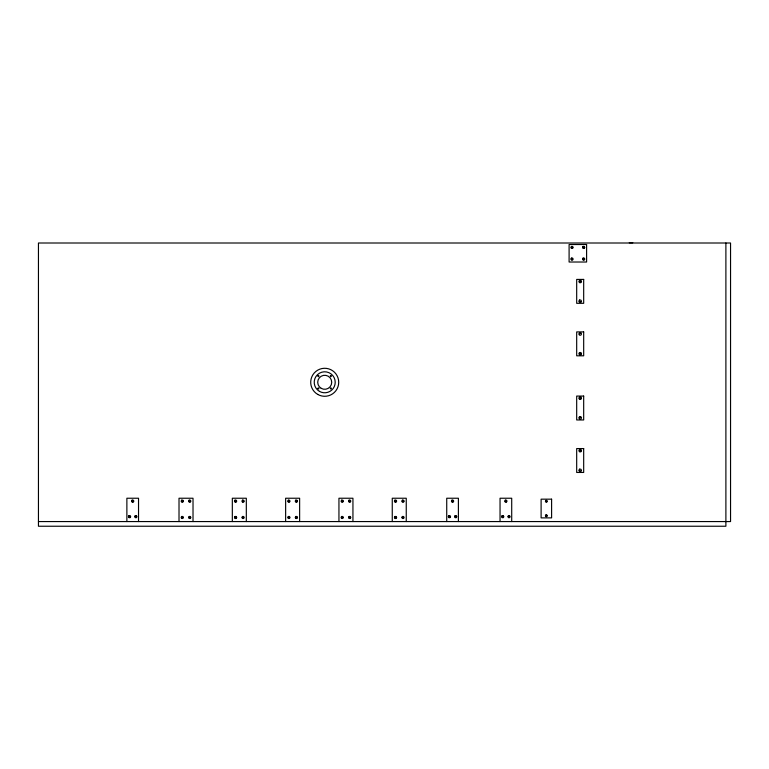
<?xml version="1.0" encoding="UTF-8"?>
<svg xmlns="http://www.w3.org/2000/svg" width="769" height="769" viewBox="0 0 769 769"><rect width="100%" height="100%" fill="white"/><g stroke="black" fill="none" stroke-linecap="round" stroke-linejoin="round"><path stroke-width="1.15" d="M580.97 398.38L580.182 397.352M190.356 501.503L190.356 500.802M190.356 517.835C190.433 515.182 187.703 518.739 190.241 517.979M289.509 501.503C289.759 499.023 286.779 502.013 289.25 501.763M295.69 500.975C296.603 499.235 297.891 502.34 296.017 501.763M289.509 517.835C289.586 515.182 286.856 518.739 289.394 517.979M350.289 501.503L350.289 500.802M350.289 517.835C350.356 515.182 347.636 518.739 350.174 517.979M451.893 500.975L452.566 500.456L453.239 500.975M579.48 300.804L579.48 301.621M503.33 517.018C503.407 514.365 500.677 517.922 503.224 517.162M579.48 333.602L579.48 334.419M579.48 397.765L579.48 398.582M579.48 417.452L579.48 418.269M579.48 469.946L579.48 470.763M128.952 516.316L130.163 516.316M242.562 500.657L242.562 501.648M234.987 517.133L236.198 517.133M295.767 517.133L296.978 517.133M572.511 247.926L572.511 246.936M394.92 517.133L396.131 517.133M580.893 281.925C579.086 283.655 579.086 279.387 580.893 281.108M448.808 516.316L450.019 516.316M455.113 516.316L456.325 516.316M580.893 354.115C579.086 355.836 579.086 351.568 580.893 353.298M506.367 501.648L506.367 500.657M580.893 451.076C579.086 452.806 579.086 448.529 580.893 450.259M130.048 517.162L129.057 517.162M136.353 517.162C134.69 518.21 135.133 514.874 136.459 516.316M181.936 500.542C180.455 502.09 184.118 502.09 182.628 500.542M571.665 246.83L571.415 247.781L572.367 248.041M583.335 246.83C581.854 248.377 585.517 248.377 584.036 246.83M236.093 517.979L235.103 517.979M296.863 517.979L295.873 517.979M580.758 301.784L579.605 301.784M341.859 500.542C340.379 502.09 344.041 502.09 342.561 500.542M402.639 500.542C401.158 502.09 404.821 502.09 403.341 500.542M396.016 517.979L395.026 517.979M580.758 398.746L579.605 398.746M449.913 517.162L448.923 517.162M456.209 517.162L455.219 517.162M133.056 501.763C131.182 502.34 132.47 499.235 133.383 500.975M579.778 333.304L580.595 333.304M189.568 500.475L189.145 501.503L190.097 501.763M349.501 500.475L349.068 501.503L350.03 501.763M579.778 417.154L580.595 417.154M452.912 501.763L452.22 501.763M505.694 500.475L505.271 501.503L506.223 501.763M580.595 471.061L579.778 471.061M629.292 242.764L632.791 242.764M38.45 521.565L730.55 521.565L730.55 243.004L38.45 243.004L38.45 526.236L725.888 526.236L725.888 243.004M395.17 501.763C397.458 502.157 395.055 499.023 394.843 501.33M242.706 501.763L243.667 501.503L243.408 500.542M235.247 501.763C237.525 502.157 235.122 499.023 234.92 501.33M511.712 521.565L511.712 498.235L500.042 498.235L500.042 521.565M458.401 521.565L458.401 498.235L446.731 498.235L446.731 521.565M406.253 521.565L406.253 498.235L392.257 498.235L392.257 521.565M352.942 521.565L352.942 498.235L338.946 498.235L338.946 521.565M299.631 521.565L299.631 498.235L285.635 498.235L285.635 521.565M246.32 521.565L246.32 498.235L232.325 498.235L232.325 521.565M193.019 521.565L193.019 498.235L179.014 498.235L179.014 521.565M138.535 521.565L138.535 498.235L126.875 498.235L126.875 521.565M181.609 517.306C182.464 519.979 183.685 515.413 181.609 517.306M242.379 517.306C243.244 519.979 244.465 515.413 242.379 517.306M317.962 375.945C318.683 378.175 319.702 374.378 317.962 375.945M317.962 388.316C318.683 390.546 319.702 386.749 317.962 388.316M330.343 375.945C331.055 378.175 332.073 374.378 330.343 375.945M330.343 388.316C331.055 390.546 332.073 386.749 330.343 388.316M341.542 517.306C342.397 519.979 343.618 515.413 341.542 517.306M402.312 517.306C403.167 519.979 404.388 515.413 402.312 517.306M508.347 516.489C509.203 519.162 510.433 514.596 508.347 516.489M571.348 258.913C572.203 261.595 573.424 257.029 571.348 258.913M545.788 501.119C546.509 503.349 547.528 499.542 545.788 501.119M545.788 515.634C546.509 517.854 547.528 514.057 545.788 515.634M583.008 258.913C583.863 261.595 585.084 257.029 583.008 258.913M132.124 500.148L131.547 501.157L132.124 502.157L133.287 502.157L133.864 501.157L133.287 500.148L132.124 500.148M128.981 515.663L128.404 516.672L128.981 517.672L130.134 517.672L130.711 516.672L130.134 515.663L128.981 515.663M135.277 515.663L134.7 516.672L135.277 517.672L136.43 517.672L137.007 516.672L136.43 515.663L135.277 515.663M181.705 500.148L181.128 501.157L181.705 502.157L182.859 502.157L183.435 501.157L182.859 500.148L181.705 500.148M189.174 500.148L188.597 501.157L189.174 502.157L190.328 502.157L190.904 501.157L190.328 500.148L189.174 500.148M181.705 516.48L181.128 517.479L181.705 518.489L182.859 518.489L183.435 517.479L182.859 516.48L181.705 516.48M189.174 516.48L188.597 517.479L189.174 518.489L190.328 518.489L190.904 517.479L190.328 516.48L189.174 516.48M235.016 500.148L234.439 501.157L235.016 502.157L236.17 502.157L236.746 501.157L236.17 500.148L235.016 500.148M242.485 500.148L241.908 501.157L242.485 502.157L243.638 502.157L244.215 501.157L243.638 500.148L242.485 500.148M235.016 516.48L234.439 517.479L235.016 518.489L236.17 518.489L236.746 517.479L236.17 516.48L235.016 516.48M242.485 516.48L241.908 517.479L242.485 518.489L243.638 518.489L244.215 517.479L243.638 516.48L242.485 516.48M288.327 500.148L287.75 501.157L288.327 502.157L289.48 502.157L290.057 501.157L289.48 500.148L288.327 500.148M295.796 500.148L295.209 501.157L295.796 502.157L296.949 502.157L297.526 501.157L296.949 500.148L295.796 500.148M288.327 516.48L287.75 517.479L288.327 518.489L289.48 518.489L290.057 517.479L289.48 516.48L288.327 516.48M295.796 516.48L295.209 517.479L295.796 518.489L296.949 518.489L297.526 517.479L296.949 516.48L295.796 516.48M341.638 500.148L341.061 501.157L341.638 502.157L342.791 502.157L343.368 501.157L342.791 500.148L341.638 500.148M349.097 500.148L348.52 501.157L349.097 502.157L350.26 502.157L350.837 501.157L350.26 500.148L349.097 500.148M341.638 516.48L341.061 517.479L341.638 518.489L342.791 518.489L343.368 517.479L342.791 516.48L341.638 516.48M349.097 516.48L348.52 517.479L349.097 518.489L350.26 518.489L350.837 517.479L350.26 516.48L349.097 516.48M394.949 500.148L394.372 501.157L394.949 502.157L396.102 502.157L396.679 501.157L396.102 500.148L394.949 500.148M402.408 500.148L401.831 501.157L402.408 502.157L403.571 502.157L404.148 501.157L403.571 500.148L402.408 500.148M394.949 516.48L394.372 517.479L394.949 518.489L396.102 518.489L396.679 517.479L396.102 516.48L394.949 516.48M402.408 516.48L401.831 517.479L402.408 518.489L403.571 518.489L404.148 517.479L403.571 516.48L402.408 516.48M571.444 246.436L570.867 247.435L571.444 248.435L572.597 248.435L573.174 247.435L572.597 246.436L571.444 246.436M571.444 258.096L570.867 259.095L571.444 260.095L572.597 260.095L573.174 259.095L572.597 258.096L571.444 258.096M583.104 246.436L582.527 247.435L583.104 248.435L584.257 248.435L584.844 247.435L584.257 246.436L583.104 246.436M583.104 258.096L582.527 259.095L583.104 260.095L584.257 260.095L584.844 259.095L584.257 258.096L583.104 258.096M451.989 500.148L451.413 501.157L451.989 502.157L453.143 502.157L453.72 501.157L453.143 500.148L451.989 500.148M579.509 280.349L578.836 281.521L579.509 282.684L580.855 282.684L581.527 281.521L580.855 280.349L579.509 280.349M448.836 515.663L448.26 516.672L448.836 517.672L449.99 517.672L450.576 516.672L449.99 515.663L448.836 515.663M455.142 515.663L454.566 516.672L455.142 517.672L456.296 517.672L456.873 516.672L456.296 515.663L455.142 515.663M579.509 300.045L578.836 301.208L579.509 302.38L580.855 302.38L581.527 301.208L580.855 300.045L579.509 300.045M579.509 332.842L578.836 334.015L579.509 335.178L580.855 335.178L581.527 334.015L580.855 332.842L579.509 332.842M579.509 352.538L578.836 353.702L579.509 354.874L580.855 354.874L581.527 353.702L580.855 352.538L579.509 352.538M505.3 500.148L504.724 501.157L505.3 502.157L506.454 502.157L507.031 501.157L506.454 500.148L505.3 500.148M502.147 515.663L501.571 516.672L502.147 517.672L503.301 517.672L503.878 516.672L503.301 515.663L502.147 515.663M508.453 515.663L507.876 516.672L508.453 517.672L509.607 517.672L510.183 516.672L509.607 515.663L508.453 515.663M579.509 397.006L578.836 398.169L579.509 399.342L580.855 399.342L581.527 398.169L580.855 397.006L579.509 397.006M579.509 416.692L578.836 417.865L579.509 419.028L580.855 419.028L581.527 417.865L580.855 416.692L579.509 416.692M545.875 500.436L545.394 501.273L545.875 502.099L546.836 502.099L547.317 501.273L546.836 500.436L545.875 500.436M579.509 449.5L578.836 450.663L579.509 451.836L580.855 451.836L581.527 450.663L580.855 449.5L579.509 449.5M545.875 514.951L545.394 515.778L545.875 516.614L546.836 516.614L547.317 515.778L546.836 514.951L545.875 514.951M579.509 469.186L578.836 470.359L579.509 471.522L580.855 471.522L581.527 470.359L580.855 469.186L579.509 469.186M586.603 244.513L569.098 244.513L569.098 262.018L586.603 262.018L586.603 244.513M583.681 279.416L576.683 279.416L576.683 303.313L583.681 303.313L583.681 279.416M583.681 331.91L576.683 331.91L576.683 355.807L583.681 355.807L583.681 331.91M583.681 396.073L576.683 396.073L576.683 419.961L583.681 419.961L583.681 396.073M583.681 448.567L576.683 448.567L576.683 472.454L583.681 472.454L583.681 448.567M551.604 499.168L541.107 499.168L541.107 517.883L551.604 517.883L551.604 499.168M321.211 388.345A6.998 6.998 0 0 0 331.718 382.28A6.998 6.998 0 0 0 321.211 376.224A6.998 6.998 0 0 0 321.211 388.345M319.462 391.373A10.497 10.497 0 0 0 335.217 382.28A10.497 10.497 0 0 0 319.462 373.196A10.497 10.497 0 0 0 319.462 391.373M317.712 394.41A13.996 13.996 0 0 0 338.716 382.28A13.996 13.996 0 0 0 317.712 370.158A13.996 13.996 0 0 0 317.712 394.41"/></g></svg>
